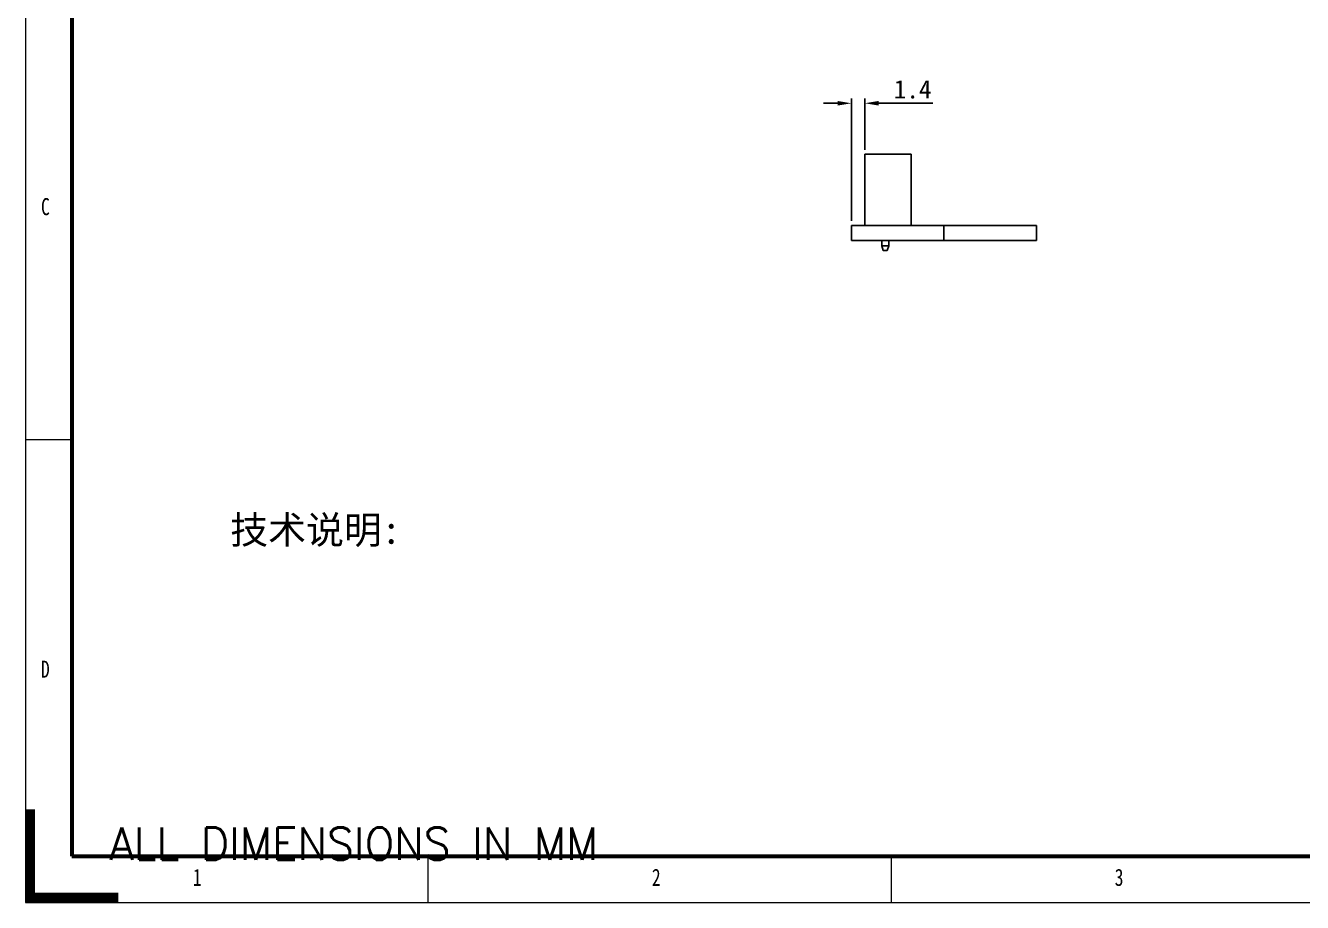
# Model space of a CAD drawing. Header units: millimetres. Extents: x 114 to 401, y 1477 to 1677.
# Drawn here: x 113.7 to 251.6, y 1477.3 to 1572.1 of the extents above; entities that cross this region are included whole.
import ezdxf
from ezdxf.lldxf.tags import DXFTag

# ---------------------------------------------------------------- set-up
doc = ezdxf.new("R2010")
doc.units = ezdxf.units.MM
doc.layers.get('0').update_dxf_attribs({"linetype": 'CONTINUOUS'})
doc.layers.get('Defpoints').update_dxf_attribs({"linetype": 'CONTINUOUS'})
doc.layers.add('1', color=7, linetype='CONTINUOUS')
doc.styles.add('DEFAULT', font='simplex.shx')
doc.styles.add('SLDTEXTSTYLE0', font='TXT', dxfattribs={"width": 0.75})
tags = doc.linetypes.add('DASHED', pattern=[25.72, 12.86, -12.86]).pattern_tags.tags
tags[6:7] = [DXFTag(74, 4), DXFTag(75, 0), DXFTag(340, '0'), DXFTag(46, 0.0), DXFTag(50, 0.0), DXFTag(44, 0.0), DXFTag(45, 0.0)]
tags[4:5] = [DXFTag(74, 4), DXFTag(75, 0), DXFTag(340, '0'), DXFTag(46, 0.0), DXFTag(50, 0.0), DXFTag(44, 0.0), DXFTag(45, 0.0)]
doc.dimstyles.get("Standard").update_dxf_attribs({"dimtxt": 2, "dimasz": 1.5, "dimexe": 0.5, "dimexo": 0.5, "dimgap": 0.5, "dimtad": 1, "dimdec": 1, "dimzin": 0, "dimdsep": 46, "dimtxsty": 'Standard', "dimcen": 0.5, "dimclrd": 1, "dimclre": 3, "dimclrt": 3, "dimadec": 0, "dimazin": 0, "dimtfac": 1, "dimtdec": 1, "dimtofl": 0, "dimtmove": 0, "dimatfit": 3, "dimfxl": 1, "dimtolj": 1, "dimtzin": 0, "dimarcsym": 0})

# ---------------------------------------------------------------- blocks, each defined once
blk = doc.blocks.new('ASSORTED_DRAFT6')
at = {"color": 18, "linetype": 'Continuous'}
for p, q in [((0, 9.98988), (1, 9.98988)), ((0, 9.94755), (1, 9.94755)), ((0, 9.90522), (1, 9.90522)), ((0, 9.86289), (1, 9.86289)), ((0, 9.82056), (1, 9.82056)), ((0, 9.77823), (1, 9.77823)), ((0, 9.7359), (1, 9.7359)), ((0, 9.69357), (1, 9.69357)), ((0, 9.65124), (1, 9.65124)), ((0, 9.60891), (1, 9.60891)), ((0, 9.56658), (1, 9.56658)), ((0, 9.52425), (1, 9.52425)), ((0, 9.48192), (1, 9.48192)), ((0, 9.43959), (1, 9.43959)), ((0, 9.39726), (1, 9.39726)), ((0, 9.35493), (1, 9.35493)), ((0, 9.3126), (1, 9.3126)), ((0, 9.27027), (1, 9.27027)), ((0, 9.22794), (1, 9.22794)), ((0, 9.18561), (1, 9.18561)), ((0, 9.14328), (1, 9.14328)), ((0, 9.10095), (1, 9.10095)), ((0, 9.05862), (1, 9.05862)), ((0, 9.01629), (1, 9.01629)), ((0, 8.97396), (1, 8.97396)), ((0, 8.93163), (1, 8.93163)), ((0, 8.8893), (1, 8.8893)), ((0, 8.84697), (1, 8.84697)), ((0, 8.80464), (1, 8.80464)), ((0, 8.76231), (1, 8.76231)), ((0, 8.71998), (1, 8.71998)), ((0, 8.67765), (1, 8.67765)), ((0, 8.63532), (1, 8.63532)), ((0, 8.59299), (1, 8.59299)), ((0, 8.55066), (1, 8.55066)), ((0, 8.50833), (1, 8.50833)), ((0, 8.466), (1, 8.466)), ((0, 8.42367), (1, 8.42367)), ((0, 8.38134), (1, 8.38134)), ((0, 8.33901), (1, 8.33901)), ((0, 8.29668), (1, 8.29668)), ((0, 8.25435), (1, 8.25435)), ((0, 8.21202), (1, 8.21202)), ((0, 8.16969), (1, 8.16969)), ((0, 8.12736), (1, 8.12736)), ((0, 8.08503), (1, 8.08503)), ((0, 8.0427), (1, 8.0427)), ((0, 8.00037), (1, 8.00037)), ((0, 7.95804), (1, 7.95804)), ((0, 7.91571), (1, 7.91571)), ((0, 7.87338), (1, 7.87338)), ((0, 7.83105), (1, 7.83105)), ((0, 7.78872), (1, 7.78872)), ((0, 7.74639), (1, 7.74639)), ((0, 7.70406), (1, 7.70406)), ((0, 7.66173), (1, 7.66173)), ((0, 7.6194), (1, 7.6194)), ((0, 7.57707), (1, 7.57707)), ((0, 7.53474), (1, 7.53474)), ((0, 7.49241), (1, 7.49241)), ((0, 7.45008), (1, 7.45008)), ((0, 7.40775), (1, 7.40775)), ((0, 7.36542), (1, 7.36542)), ((0, 7.32309), (1, 7.32309)), ((0, 7.28076), (1, 7.28076)), ((0, 7.23843), (1, 7.23843)), ((0, 7.1961), (1, 7.1961)), ((0, 7.15377), (1, 7.15377)), ((0, 7.11144), (1, 7.11144)), ((0, 7.06911), (1, 7.06911)), ((0, 7.02678), (1, 7.02678)), ((0, 6.98445), (1, 6.98445)), ((0, 6.94212), (1, 6.94212)), ((0, 6.89979), (1, 6.89979)), ((0, 6.85746), (1, 6.85746)), ((0, 6.81513), (1, 6.81513)), ((0, 6.7728), (1, 6.7728)), ((0, 6.73047), (1, 6.73047)), ((0, 6.68814), (1, 6.68814)), ((0, 6.64581), (1, 6.64581)), ((0, 6.60348), (1, 6.60348)), ((0, 6.56115), (1, 6.56115)), ((0, 6.51882), (1, 6.51882)), ((0, 6.47649), (1, 6.47649)), ((0, 6.43416), (1, 6.43416)), ((0, 6.39183), (1, 6.39183)), ((0, 6.3495), (1, 6.3495)), ((0, 6.30717), (1, 6.30717)), ((0, 6.26484), (1, 6.26484)), ((0, 6.22251), (1, 6.22251)), ((0, 6.18018), (1, 6.18018)), ((0, 6.13785), (1, 6.13785)), ((0, 6.09552), (1, 6.09552)), ((0, 6.05319), (1, 6.05319)), ((0, 6.01086), (1, 6.01086)), ((0, 5.96853), (1, 5.96853)), ((0, 5.9262), (1, 5.9262)), ((0, 5.88387), (1, 5.88387)), ((0, 5.84154), (1, 5.84154)), ((0, 5.79921), (1, 5.79921)), ((0, 5.75688), (1, 5.75688)), ((0, 5.71455), (1, 5.71455)), ((0, 5.67222), (1, 5.67222)), ((0, 5.62989), (1, 5.62989)), ((0, 5.58756), (1, 5.58756)), ((0, 5.54523), (1, 5.54523)), ((0, 5.5029), (1, 5.5029)), ((0, 5.46057), (1, 5.46057)), ((0, 5.41824), (1, 5.41824)), ((0, 5.37591), (1, 5.37591)), ((0, 5.33358), (1, 5.33358)), ((0, 5.29125), (1, 5.29125)), ((0, 5.24892), (1, 5.24892)), ((0, 5.20659), (1, 5.20659)), ((0, 5.16426), (1, 5.16426)), ((0, 5.12193), (1, 5.12193)), ((0, 5.0796), (1, 5.0796)), ((0, 5.03727), (1, 5.03727)), ((0, 4.99494), (1, 4.99494)), ((0, 4.95261), (1, 4.95261)), ((0, 4.91028), (1, 4.91028)), ((0, 4.86795), (1, 4.86795)), ((0, 4.82562), (1, 4.82562)), ((0, 4.78329), (1, 4.78329)), ((0, 4.74096), (1, 4.74096)), ((0, 4.69863), (1, 4.69863)), ((0, 4.6563), (1, 4.6563)), ((0, 4.61397), (1, 4.61397)), ((0, 4.57164), (1, 4.57164)), ((0, 4.52931), (1, 4.52931)), ((0, 4.48698), (1, 4.48698)), ((0, 4.44465), (1, 4.44465)), ((0, 4.40232), (1, 4.40232)), ((0, 4.35999), (1, 4.35999)), ((0, 4.31766), (1, 4.31766)), ((0, 4.27533), (1, 4.27533)), ((0, 4.233), (1, 4.233)), ((0, 4.19067), (1, 4.19067)), ((0, 4.14834), (1, 4.14834)), ((0, 4.10601), (1, 4.10601)), ((0, 4.06368), (1, 4.06368)), ((0, 4.02135), (1, 4.02135)), ((0, 3.97902), (1, 3.97902)), ((0, 3.93669), (1, 3.93669)), ((0, 3.89436), (1, 3.89436)), ((0, 3.85203), (1, 3.85203)), ((0, 3.8097), (1, 3.8097)), ((0, 3.76737), (1, 3.76737)), ((0, 3.72504), (1, 3.72504)), ((0, 3.68271), (1, 3.68271)), ((0, 3.64038), (1, 3.64038)), ((0, 3.59805), (1, 3.59805)), ((0, 3.55572), (1, 3.55572)), ((0, 3.51339), (1, 3.51339)), ((0, 3.47106), (1, 3.47106)), ((0, 3.42873), (1, 3.42873)), ((0, 3.3864), (1, 3.3864)), ((0, 3.34407), (1, 3.34407)), ((0, 3.30174), (1, 3.30174)), ((0, 3.25941), (1, 3.25941)), ((0, 3.21708), (1, 3.21708)), ((0, 3.17475), (1, 3.17475)), ((0, 3.13242), (1, 3.13242)), ((0, 3.09009), (1, 3.09009)), ((0, 3.04776), (1, 3.04776)), ((0, 3.00543), (1, 3.00543)), ((0, 2.9631), (1, 2.9631)), ((0, 2.92077), (1, 2.92077)), ((0, 2.87844), (1, 2.87844)), ((0, 2.83611), (1, 2.83611)), ((0, 2.79378), (1, 2.79378)), ((0, 2.75145), (1, 2.75145)), ((0, 2.70912), (1, 2.70912)), ((0, 2.66679), (1, 2.66679)), ((0, 2.62446), (1, 2.62446)), ((0, 2.58213), (1, 2.58213)), ((0, 2.5398), (1, 2.5398)), ((0, 2.49747), (1, 2.49747)), ((0, 2.45514), (1, 2.45514)), ((0, 2.41281), (1, 2.41281)), ((0, 2.37048), (1, 2.37048)), ((0, 2.32815), (1, 2.32815)), ((0, 2.28582), (1, 2.28582)), ((0, 2.24349), (1, 2.24349)), ((0, 2.20116), (1, 2.20116)), ((0, 2.15883), (1, 2.15883)), ((0, 2.1165), (1, 2.1165)), ((0, 2.07417), (1, 2.07417)), ((0, 2.03184), (1, 2.03184)), ((0, 1.98951), (1, 1.98951)), ((0, 1.94718), (1, 1.94718)), ((0, 1.90485), (1, 1.90485)), ((0, 1.86252), (1, 1.86252)), ((0, 1.82019), (1, 1.82019)), ((0, 1.77786), (1, 1.77786)), ((0, 1.73553), (1, 1.73553)), ((0, 1.6932), (1, 1.6932)), ((0, 1.65087), (1, 1.65087)), ((0, 1.60854), (1, 1.60854)), ((0, 1.56621), (1, 1.56621)), ((0, 1.52388), (1, 1.52388)), ((0, 1.48155), (1, 1.48155)), ((0, 1.43922), (1, 1.43922)), ((0, 1.39689), (1, 1.39689)), ((0, 1.35456), (1, 1.35456)), ((0, 1.31223), (1, 1.31223)), ((0, 1.2699), (1, 1.2699)), ((0, 1.22757), (1, 1.22757)), ((0, 1.18524), (1, 1.18524)), ((0, 1.14291), (1, 1.14291)), ((0, 1.10058), (1, 1.10058)), ((0, 1.05825), (1, 1.05825)), ((0, 1.01592), (1, 1.01592)), ((0, 0.97359), (10, 0.97359)), ((0, 0.93126), (10, 0.93126)), ((0, 0.88893), (10, 0.88893)), ((0, 0.8466), (10, 0.8466)), ((0, 0.80427), (10, 0.80427)), ((0, 0.76194), (10, 0.76194)), ((0, 0.71961), (10, 0.71961)), ((0, 0.67728), (10, 0.67728)), ((0, 0.63495), (10, 0.63495)), ((0, 0.59262), (10, 0.59262)), ((0, 0.55029), (10, 0.55029)), ((0, 0.50796), (10, 0.50796)), ((0, 0.46563), (10, 0.46563)), ((0, 0.4233), (10, 0.4233)), ((0, 0.38097), (10, 0.38097)), ((0, 0.33864), (10, 0.33864)), ((0, 0.29631), (10, 0.29631)), ((0, 0.25398), (10, 0.25398)), ((0, 0.21165), (10, 0.21165)), ((0, 0.16932), (10, 0.16932)), ((0, 0.12699), (10, 0.12699)), ((0, 0.08466), (10, 0.08466)), ((0, 0.04233), (10, 0.04233))]:
    blk.add_line(p, q, dxfattribs=at)
blk = doc.blocks.new('*D54')
at = {"color": 1, "lineweight": -2}
for p, q in [((201.38, 1563.66), (199.88, 1563.66)), ((205.83, 1563.66), (211.67, 1563.66))]:
    blk.add_line(p, q, dxfattribs=at)
at = {"color": 3, "lineweight": -2}
for p, q in [((202.88, 1550.94), (202.88, 1564.16)), ((204.33, 1558.64), (204.33, 1564.16))]:
    blk.add_line(p, q, dxfattribs=at)
at = {"color": 1}
for points in [[(201.38, 1563.41), (201.38, 1563.91), (202.88, 1563.66)], [(205.83, 1563.91), (205.83, 1563.41), (204.33, 1563.66)]]:
    blk.add_solid(points, dxfattribs=at)
at = {"layer": 'Defpoints', "color": 0}
for p in [(204.33, 1563.66), (204.33, 1558.14), (202.88, 1550.44)]:
    blk.add_point(p, dxfattribs=at)
at = {"color": 3, "insert": (209.5, 1565.16), "char_height": 2, "attachment_point": 5}
blk.add_mtext('\\A1;1.4', dxfattribs=at)

msp = doc.modelspace()

# ---------------------------------------------------------------- linework, layer by layer
at = {"color": 18, "linetype": 'DASHED', "lineweight": 5, "ltscale": 1.75}
for p, q in [((113.66, 1677.26), (113.66, 1477.26)), ((113.66, 1477.26), (400.66, 1477.26))]:
    msp.add_line(p, q, dxfattribs=at)
at = {"color": 7, "linetype": 'Continuous', "lineweight": 60}
for p, q in [((118.66, 1672.26), (118.66, 1482.26)), ((118.66, 1482.26), (395.66, 1482.26))]:
    msp.add_line(p, q, dxfattribs=at)
at = {"color": 7, "linetype": 'Continuous', "lineweight": 0}
for p, q in [((118.66, 1527.26), (113.66, 1527.26)), ((157.16, 1477.26), (157.16, 1482.26)), ((207.16, 1482.26), (207.16, 1477.26))]:
    msp.add_line(p, q, dxfattribs=at)
at = {"layer": '1'}
for p, q in [((204.33, 1558.14), (204.33, 1550.44)), ((204.33, 1558.14), (209.33, 1558.14)), ((209.33, 1558.14), (209.33, 1550.44)), ((202.88, 1550.44), (202.88, 1549.64)), ((202.88, 1550.44), (202.89, 1550.44)), ((202.88, 1549.64), (202.88, 1548.84)), ((202.89, 1550.44), (203.09, 1550.44)), ((203.09, 1550.44), (203.5, 1550.44)), ((203.5, 1550.44), (203.93, 1550.44)), ((203.93, 1550.44), (205.2, 1550.44)), ((205.2, 1550.44), (207.75, 1550.44)), ((207.75, 1550.44), (210.3, 1550.44)), ((210.3, 1550.44), (210.5, 1550.44)), ((210.5, 1550.44), (210.69, 1550.44)), ((210.69, 1550.44), (210.89, 1550.44)), ((210.89, 1550.44), (211.02, 1550.44)), ((211.02, 1550.44), (211.33, 1550.44)), ((211.33, 1550.44), (211.8, 1550.44)), ((211.8, 1550.44), (212.33, 1550.44)), ((212.33, 1550.44), (212.88, 1550.44)), ((212.88, 1548.84), (212.88, 1550.44)), ((212.88, 1550.44), (213.39, 1550.44)), ((213.39, 1550.44), (213.88, 1550.44)), ((213.88, 1550.44), (214.33, 1550.44)), ((214.33, 1550.44), (214.66, 1550.44)), ((214.66, 1550.44), (214.84, 1550.44)), ((214.84, 1550.44), (214.89, 1550.44)), ((214.89, 1550.44), (215.06, 1550.44)), ((215.06, 1550.44), (215.26, 1550.44)), ((215.26, 1550.44), (215.45, 1550.44)), ((215.45, 1550.44), (215.76, 1550.44)), ((215.76, 1550.44), (216.3, 1550.44)), ((216.3, 1550.44), (217.27, 1550.44)), ((217.27, 1550.44), (219, 1550.44)), ((219, 1550.44), (222.08, 1550.44)), ((222.08, 1550.44), (222.23, 1550.44)), ((222.23, 1550.44), (222.38, 1550.44)), ((222.38, 1550.44), (222.53, 1550.44)), ((222.53, 1550.44), (222.88, 1550.44)), ((222.88, 1549.64), (222.88, 1550.44)), ((222.88, 1548.84), (222.88, 1549.64)), ((202.88, 1548.84), (202.89, 1548.84)), ((202.89, 1548.84), (203.09, 1548.84)), ((203.09, 1548.84), (203.5, 1548.84)), ((203.5, 1548.84), (203.93, 1548.84)), ((203.93, 1548.84), (205.2, 1548.84)), ((205.2, 1548.84), (207.75, 1548.84)), ((206.16, 1548.84), (206.16, 1548.24)), ((206.16, 1548.24), (206.31, 1547.74)), ((206.16, 1548.24), (206.27, 1548.24)), ((206.27, 1548.24), (206.53, 1548.24)), ((206.53, 1548.24), (206.8, 1548.24)), ((206.76, 1547.74), (206.91, 1548.24)), ((206.8, 1548.24), (206.91, 1548.24)), ((206.91, 1548.24), (206.91, 1548.84)), ((207.75, 1548.84), (210.3, 1548.84)), ((210.3, 1548.84), (210.5, 1548.84)), ((210.5, 1548.84), (210.69, 1548.84)), ((210.69, 1548.84), (210.89, 1548.84)), ((210.89, 1548.84), (211.02, 1548.84)), ((211.02, 1548.84), (211.33, 1548.84)), ((211.33, 1548.84), (211.8, 1548.84)), ((211.8, 1548.84), (212.33, 1548.84)), ((212.33, 1548.84), (212.88, 1548.84)), ((212.88, 1548.84), (213.39, 1548.84)), ((213.39, 1548.84), (213.88, 1548.84)), ((213.88, 1548.84), (214.33, 1548.84)), ((214.33, 1548.84), (214.66, 1548.84)), ((214.66, 1548.84), (214.84, 1548.84)), ((214.84, 1548.84), (214.89, 1548.84)), ((214.89, 1548.84), (215.06, 1548.84)), ((215.06, 1548.84), (215.26, 1548.84)), ((215.26, 1548.84), (215.45, 1548.84)), ((215.45, 1548.84), (215.76, 1548.84)), ((215.76, 1548.84), (216.3, 1548.84)), ((216.3, 1548.84), (217.27, 1548.84)), ((217.27, 1548.84), (219, 1548.84)), ((219, 1548.84), (222.08, 1548.84)), ((222.08, 1548.84), (222.23, 1548.84)), ((222.23, 1548.84), (222.38, 1548.84)), ((222.38, 1548.84), (222.53, 1548.84)), ((222.53, 1548.84), (222.88, 1548.84)), ((206.42, 1547.74), (206.31, 1547.74)), ((206.65, 1547.74), (206.42, 1547.74)), ((206.76, 1547.74), (206.65, 1547.74))]:
    msp.add_line(p, q, dxfattribs=at)

# ---------------------------------------------------------------- block references
at = {"color": 18, "linetype": 'Continuous', "lineweight": -3}
msp.add_blockref('ASSORTED_DRAFT6', (113.66, 1477.26), dxfattribs=at)

# ---------------------------------------------------------------- texts
at = {"color": 7, "linetype": 'Continuous', "lineweight": 0, "char_height": 1.85, "attachment_point": 1, "style": 'SLDTEXTSTYLE0'}
for s, insert in [('C', (115.33, 1553.41)), ('D', (115.33, 1503.41)), ('1', (131.74, 1480.91)), ('2', (181.33, 1480.91)), ('3', (231.33, 1480.91))]:
    msp.add_mtext(s, dxfattribs=dict(at, insert=insert))
at = {"insert": (135.78, 1519.04), "char_height": 3, "width": 25.1614, "attachment_point": 1}
msp.add_mtext('{\\fSimSun|b0|i0|c134|p2;技术说明:}', dxfattribs=at)
at = {"color": 18, "linetype": 'Continuous', "lineweight": 5, "insert": (122.74, 1481.87), "char_height": 3.5, "attachment_point": 7, "line_spacing_factor": 0.903614, "style": 'DEFAULT'}
msp.add_mtext('\\W00.967;ALL DIMENSIONS IN MM ', dxfattribs=at)

# ---------------------------------------------------------------- dimensions: what is measured, and where the dimension line sits
dim = msp.add_linear_dim(base=(204.334522, 1563.663552), p1=(202.884525, 1550.439606), p2=(204.334522, 1558.139607), dimstyle='Standard')
dim.commit()
dim.dimension.update_dxf_attribs({"geometry": '*D54', "text_midpoint": (209.501188, 1565.163552)})

doc.saveas('drawing.dxf')
